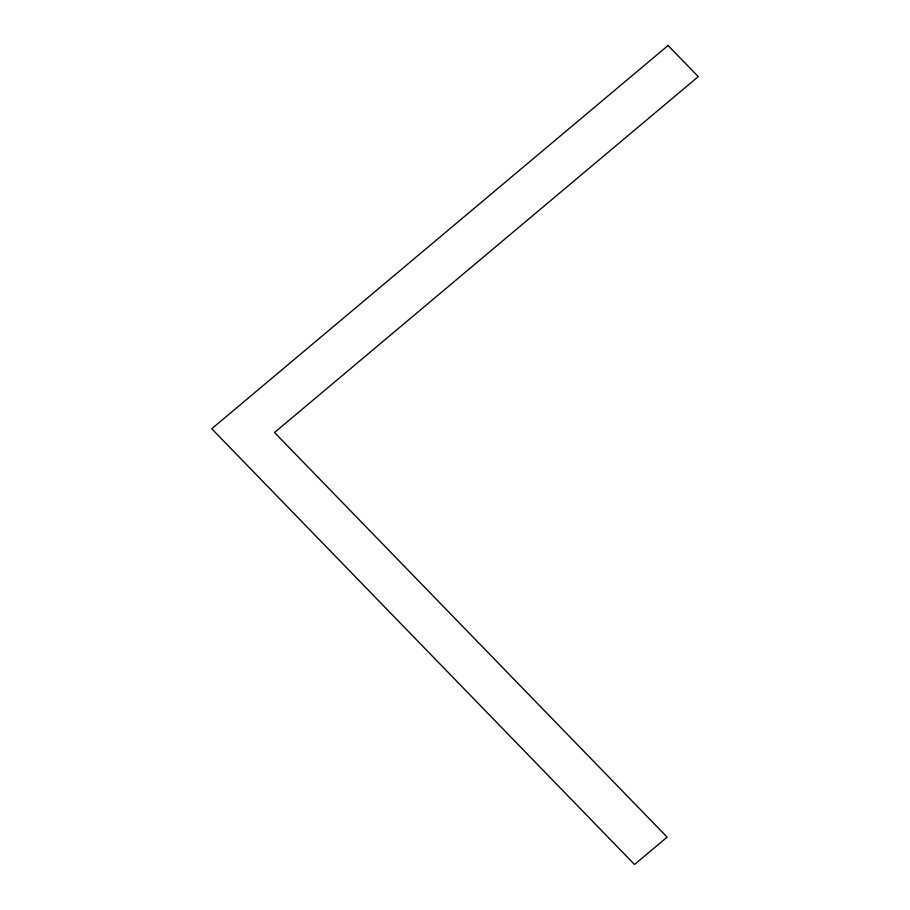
<?xml version="1.0" encoding="UTF-8"?>
<svg xmlns="http://www.w3.org/2000/svg" width="910" height="910" viewBox="0 0 910 910"><rect width="100%" height="100%" fill="white"/><g stroke="black" fill="none" stroke-linecap="round" stroke-linejoin="round"><path stroke-width="1.36" d="M668.065 45.5L211.734 428.758L634.532 864.5L667.132 837.12L274.524 432.5L698.266 76.622L668.065 45.5"/></g></svg>
